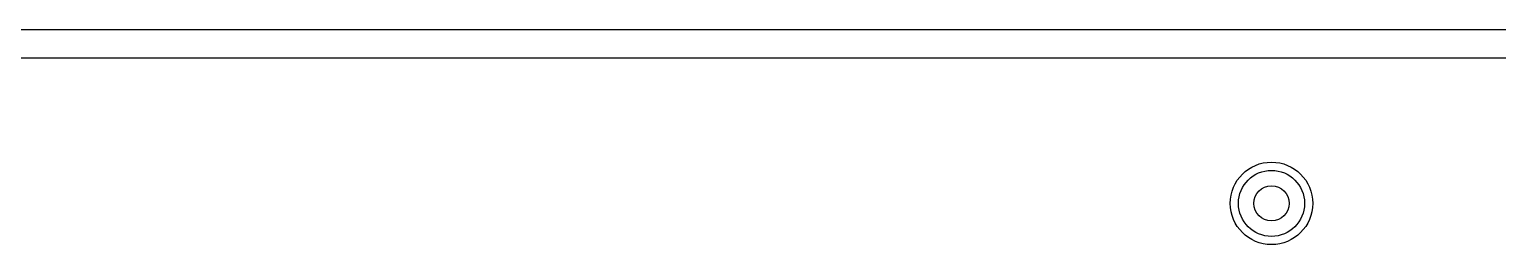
# Model space of a CAD drawing. Header units: millimetres. Extents: x 37984 to 70752, y 14140 to 37584.
# Drawn here: x 39227.6 to 39561, y 25012.5 to 25061.4 of the extents above; entities that cross this region are included whole.
import ezdxf

# ---------------------------------------------------------------- set-up
doc = ezdxf.new("R2010")
doc.units = ezdxf.units.MM
doc.layers.add('000-PI-ORMAR', color=2, linetype='Continuous')

# ---------------------------------------------------------------- blocks, each defined once
blk = doc.blocks.new('SE_krov_300mm')
at = {"layer": '000-PI-ORMAR'}
for p, q in [((-444.5, 300), (488.5, 300)), ((507, 293.5), (-485, 293.5))]:
    blk.add_line(p, q, dxfattribs=at)
for radius in [9.36, 7.5, 4]:
    blk.add_circle((11, 260.5), radius, dxfattribs=at)

msp = doc.modelspace()

# ---------------------------------------------------------------- block references
msp.add_blockref('SE_krov_300mm', (39498.672, 24761.404))

doc.saveas('drawing.dxf')
